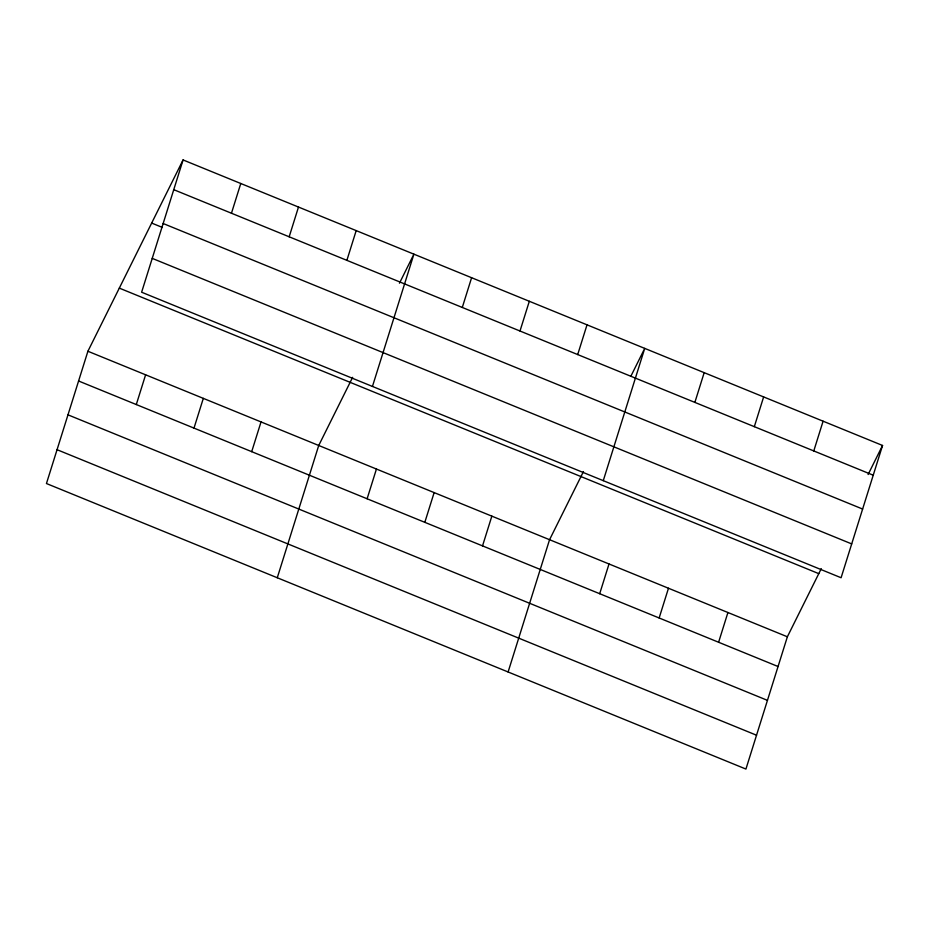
<?xml version="1.0" encoding="UTF-8"?>
<svg xmlns="http://www.w3.org/2000/svg" width="929" height="929" viewBox="0 0 929 929"><rect width="100%" height="100%" fill="white"/><g stroke="black" fill="none" stroke-linecap="round" stroke-linejoin="round"><path stroke-width="1.39" d="M183.071 159.939L141.626 292.217L841.093 577.745L882.55 445.467L183.071 159.939L87.907 351.255L46.45 483.533L745.929 769.061L787.374 636.783L821.271 568.641M136.296 404.545L145.609 374.805M231.46 213.229L240.785 183.489M193.998 428.106L203.323 398.367M289.174 236.79L298.488 207.051M251.701 451.657L261.026 421.917M346.877 260.341L356.19 230.601M277.272 577.757L318.728 445.479L352.625 377.337M372.448 386.441L413.904 254.163L399.458 283.206M367.118 498.768L376.442 469.029M462.294 307.453L471.607 277.713M424.82 522.33L434.145 492.591M519.996 331.014L529.321 301.275M482.534 545.88L491.847 516.141M577.699 354.564L587.023 324.825M508.105 671.981L549.562 539.703L583.458 471.56M603.269 480.665L644.726 348.387L630.907 376.164M599.693 593.712L609.018 563.973M694.869 402.396L704.182 372.657M659.149 617.982L668.474 588.243M754.325 426.666L763.638 396.927M718.605 642.253L727.918 612.513M813.781 450.937L823.094 421.197M868.104 474.51L882.55 445.467M173.758 189.679L873.237 475.207M163.156 223.517L862.623 509.046M151.671 223.076L162.401 227.454M152.228 258.378L851.696 543.906M119.307 288.118L818.786 573.646M87.907 351.255L787.374 636.783M78.582 380.995L778.061 666.523M67.98 414.833L767.459 700.361M57.052 449.694L756.531 735.222"/></g></svg>
